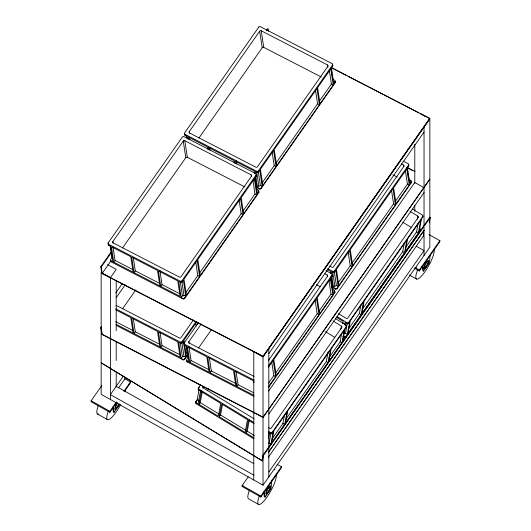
<?xml version="1.0" encoding="UTF-8"?>
<svg xmlns="http://www.w3.org/2000/svg" width="531" height="531" viewBox="0 0 531 531"><rect width="100%" height="100%" fill="white"/><g stroke="black" fill="none" stroke-linecap="round" stroke-linejoin="round"><path stroke-width="0.8" d="M198.82 401.177L198.866 401.602M271.779 480.747L270.963 488.766L265.088 497.149L264.352 496.731L263.675 492.011M430.137 255.517L429.4 262.732L423.526 271.109L422.789 270.697L422.112 265.971M253.871 438.798L196.092 403.699A1.029 0.936 10.4 0 1 195.72 403.301L195.607 402.903A1.248 1.135 10.4 0 1 195.8 402.246L197.227 399.531L198.992 389.907M195.972 401.33A1.248 1.135 10.4 0 0 195.773 401.987L195.886 402.385A1.029 0.936 10.4 0 0 196.264 402.783L198.103 403.905L200.459 391.068L198.614 389.946A1.029 0.936 10.4 0 1 198.236 389.548L198.129 389.15A1.248 1.135 10.4 0 1 198.322 388.493L200.393 384.862M196.092 403.699L196.264 402.783M198.614 389.946L198.78 389.031A1.029 0.936 10.4 0 1 198.408 388.632L198.295 388.234A1.248 1.135 10.4 0 1 198.488 387.577M200.685 391.825L200.977 390.225M199.025 404.463L201.375 391.626L220.73 403.381L218.374 416.218L199.025 404.463L200.287 402.671L202.338 391.44M202.842 388.181L203.141 386.561A1.248 1.135 10.4 0 0 202.942 387.225L203.054 387.617A1.029 0.936 10.4 0 0 203.433 388.022L254.249 418.886M219.296 416.775L221.646 403.938L247.453 419.616L245.096 432.446L219.296 416.775L220.557 414.983L222.615 403.752M253.818 437.743L246.019 433.011L248.369 420.174L254.044 423.619M246.019 433.011L247.28 431.218L249.331 419.981M261.989 460.523L262.958 455.24L429.771 217.252L430.236 217.531L429.267 222.814M430.236 217.531L263.416 455.518L262.414 461.021L101.195 362.846L262.453 460.802M268.347 434.092L268.64 432.486L270.485 433.608A1.029 0.936 10.4 0 0 271.029 433.767L271.46 433.701A1.248 1.135 10.4 0 0 272.031 433.269L273.292 431.477L270.943 444.314L269.682 446.106A1.248 1.135 10.4 0 1 269.111 446.538L268.679 446.604A1.029 0.936 10.4 0 1 268.394 446.558M268.427 438.719L269.609 432.3M270.485 433.608L270.651 432.692L268.54 431.404M268.394 443.724L268.686 443.617A1.122 1.022 10.4 0 0 269.098 443.193L270.863 433.568M272.038 433.269L272.204 432.353L346.378 326.538A1.248 1.135 10.4 0 0 346.57 325.875L346.458 325.476A1.029 0.936 10.4 0 0 346.086 325.078L335.512 318.66M272.084 438.931L282.93 423.466L284.543 414.638M281.941 428.617L284.769 424.581L287.118 411.751L273.923 430.581L271.573 443.418L272.516 442.071M285.93 419.178L326.299 361.591L328.065 351.96M328.769 361.81L331.125 348.973L344.32 330.143L341.971 342.98L340.125 341.858L341.599 333.84M340.842 329.326L341.433 326.087L332.964 320.943M342.78 323.817L343.218 321.408L336.13 317.1M344.619 324.932L345.064 322.529L346.902 323.644A1.029 0.936 10.4 0 0 347.447 323.804L347.885 323.737A1.248 1.135 10.4 0 0 348.455 323.306L349.71 321.514L347.36 334.351L346.106 336.143A1.248 1.135 10.4 0 1 345.528 336.574L345.097 336.641A1.029 0.936 10.4 0 1 344.553 336.481L343.325 335.738M344.705 329.559L343.969 333.568A0.903 0.823 10.4 0 0 344.513 333.787L345.104 333.66A1.122 1.022 10.4 0 0 345.515 333.229L347.281 323.605M345.435 325.549L346.026 322.337M342.601 342.083L344.951 329.247L346.205 327.454A1.248 1.135 10.4 0 0 346.404 326.791L346.292 326.399M343.398 339.747L343.564 338.831A1.029 0.936 10.4 0 1 343.942 339.229L344.048 339.628A1.248 1.135 10.4 0 1 343.929 340.165M345.913 325.994L346.086 325.078M345.847 337.172A1.248 1.135 10.4 0 1 345.362 337.49L344.931 337.557A1.029 0.936 10.4 0 1 344.387 337.397L344.553 336.481M346.205 327.454L346.378 326.538M346.902 323.644L347.075 322.729L337.205 316.735M346.106 336.143L345.933 337.066L420.107 231.244A1.248 1.135 10.4 0 0 420.3 230.58M348.455 323.313L348.621 322.39L422.795 216.575A1.248 1.135 10.4 0 0 422.988 215.911L422.882 215.52A1.029 0.936 10.4 0 0 422.503 215.115L412.64 209.128M348.502 328.974L359.348 313.502L360.961 304.681M361.193 314.624L363.543 301.787L350.341 320.618L347.991 333.455L361.193 314.624L359.348 313.502M362.348 309.221L402.717 251.628L404.191 243.603M404.562 252.749L406.912 239.912L364.166 300.891L361.817 313.728L404.562 252.749L402.717 251.628M417.26 219.363L417.851 216.13L410.091 211.411M405.233 248.043L416.55 231.901L418.016 223.876M418.388 233.016L420.744 220.179L407.542 239.016L405.193 251.847L418.388 233.016L416.55 231.901M419.815 229.79L419.981 228.874A1.029 0.936 10.4 0 1 420.36 229.273L420.466 229.664A1.248 1.135 10.4 0 1 420.273 230.328L420.107 231.244M420.273 230.328L419.019 232.12L421.368 219.283L422.795 216.575M258.796 27.088L184.622 132.909A1.248 1.089 -8.6 0 0 184.43 133.553L184.542 133.918A1.029 0.896 -8.6 0 0 184.914 134.277L256.792 171.314A1.029 0.896 -8.6 0 0 257.336 171.433L257.767 171.34A1.248 1.089 -8.6 0 0 258.338 170.896L332.512 65.074A1.248 1.089 -8.6 0 0 332.705 64.43L332.598 64.059A1.029 0.896 -8.6 0 0 332.22 63.7L260.349 26.669A1.029 0.896 -8.6 0 0 259.798 26.55L259.367 26.643A1.248 1.089 -8.6 0 0 258.796 27.088M108.205 242.826L182.379 137.005A1.248 1.089 -8.6 0 1 182.949 136.56L183.381 136.467A1.029 0.896 -8.6 0 1 183.925 136.586L255.803 173.624A1.029 0.896 -8.6 0 1 256.174 173.982L256.287 174.347A1.248 1.089 -8.6 0 1 256.088 174.991L181.921 280.813A1.248 1.089 -8.6 0 1 181.35 281.257L180.912 281.35A1.029 0.896 -8.6 0 1 180.367 281.231L108.497 244.194A1.029 0.896 -8.6 0 1 108.118 243.842L108.012 243.47A1.248 1.089 -8.6 0 1 108.205 242.826L108.37 243.928A1.248 1.089 -8.6 0 0 108.178 244.572L108.291 244.944A1.029 0.896 -8.6 0 0 108.663 245.302L110.508 246.251L112.857 261.73L111.019 260.781A1.029 0.896 -8.6 0 1 110.64 260.422L110.534 260.051A1.248 1.089 -8.6 0 1 110.727 259.407L111.981 257.615L110.123 245.395M189.275 131.642L259.672 31.203A1.248 1.089 -8.6 0 1 260.25 30.758L260.681 30.665A1.029 0.896 -8.6 0 1 261.225 30.785L327.567 64.968A1.029 0.896 -8.6 0 1 327.946 65.326L328.052 65.698A1.248 1.089 -8.6 0 1 327.859 66.342L257.462 166.78A1.248 1.089 -8.6 0 1 256.891 167.225L256.453 167.318A1.029 0.896 -8.6 0 1 255.909 167.199L189.567 133.016A1.029 0.896 -8.6 0 1 189.189 132.657L189.082 132.285A1.248 1.089 -8.6 0 1 189.275 131.642L189.514 133.221M183.826 140.675L184.264 140.582A1.029 0.896 -8.6 0 1 184.808 140.702L251.15 174.885A1.029 0.896 -8.6 0 1 251.528 175.243L251.634 175.615A1.248 1.089 -8.6 0 1 251.442 176.259L181.044 276.697A1.248 1.089 -8.6 0 1 180.467 277.142L180.036 277.235A1.029 0.896 -8.6 0 1 179.491 277.122L113.149 242.932A1.029 0.896 -8.6 0 1 112.771 242.574L112.665 242.202A1.248 1.089 -8.6 0 1 112.857 241.559L183.255 141.12A1.248 1.089 -8.6 0 1 183.826 140.675M331.875 67.782L429.844 118.513L263.024 356.493L101.773 273.399L100.764 266.768L111.225 251.853M266.157 30.818L267.584 28.78L268.042 29.019L268.407 31.409M110.747 261.166L102.198 273.372L101.229 267.007L111.205 252.769M267.093 30.373L268.042 29.019M198.926 138.04L262.195 47.783A1.248 1.089 -8.6 0 1 262.765 47.339L263.197 47.246A1.029 0.896 -8.6 0 1 263.748 47.365L321.242 76.995M122.508 247.964L185.777 157.7A1.248 1.089 -8.6 0 1 186.348 157.256L186.779 157.163A1.029 0.896 -8.6 0 1 187.324 157.282L244.824 186.912M113.78 262.201L111.43 246.729L130.779 256.699L133.128 272.171L113.78 262.201L115.041 260.409L113.057 247.38M110.408 399.491L110.408 277.686L116.209 269.409L107.674 264.617M115.811 292.873L122.469 283.375M116.183 297.712L125.223 284.815M134.051 272.649L131.701 257.17L157.501 270.465L159.851 285.943L134.051 272.649L135.312 270.856L133.327 257.82M263.024 417.393L429.805 179.146L263.024 417.393L101.773 334.298L100.764 327.667L101.72 326.313M122.508 308.863L135.83 289.86M160.774 286.421L158.424 270.943L177.772 280.912L180.122 296.391L160.774 286.421L162.035 284.623L159.931 270.777M134.051 333.548L131.701 318.076L157.501 331.371L159.851 346.843L134.051 333.548L135.312 331.756L133.327 318.719M116.408 402.936L109.864 412.275L91.133 401.755L91.133 400.786L101.886 385.446M255.484 173.889L255.112 171.473L256.958 172.422A1.029 0.896 -8.6 0 0 257.502 172.535L257.933 172.449A1.248 1.089 -8.6 0 0 258.504 171.998L259.765 170.205L262.214 186.341L260.96 188.14A1.248 1.089 -8.6 0 1 260.389 188.585L259.951 188.678A1.029 0.896 -8.6 0 1 259.407 188.558L257.568 187.609L255.849 176.312M332.764 65.167L332.871 65.539A1.248 1.089 -8.6 0 1 332.678 66.183L331.424 67.975L333.773 83.453L335.028 81.655A1.248 1.089 -8.6 0 0 335.227 81.011L335.114 80.646A1.029 0.896 -8.6 0 0 334.736 80.287L332.897 79.338L332.645 77.705M182.087 281.915L183.348 280.122L185.797 296.265L184.542 298.057A1.248 1.089 -8.6 0 1 183.965 298.502L183.534 298.595A1.029 0.896 -8.6 0 1 182.989 298.475L181.144 297.526L178.695 281.39L180.54 282.339A1.029 0.896 -8.6 0 0 181.084 282.459L181.516 282.366A1.248 1.089 -8.6 0 0 182.087 281.915L181.921 280.813M256.188 174.878A1.029 0.896 -8.6 0 1 256.34 175.084L256.453 175.456A1.248 1.089 -8.6 0 1 256.261 176.1L255.006 177.892L257.356 193.37L258.61 191.578A1.248 1.089 -8.6 0 0 258.803 190.928L258.697 190.563A1.029 0.896 -8.6 0 0 258.318 190.204L256.473 189.255L256.227 187.622M123.351 376.154L110.408 394.619L253.778 475.106M257.568 187.609L258.823 185.817L256.738 172.097M181.144 297.526L182.405 295.734L180.321 282.014M118.592 387.816L125.734 377.627M261.942 183.155L274.202 165.665L272.118 151.946M275.781 163.415L317.571 103.791L315.487 90.071M319.616 100.877L331.404 84.057L329.32 70.344M185.525 293.072L197.784 275.582L195.7 261.863M199.364 273.332L241.154 213.708L239.069 199.988M242.727 211.464L254.986 193.981L252.902 180.261M276.047 166.615L262.845 185.445L260.396 169.309L273.591 150.479L276.047 166.615L274.202 165.665M319.416 104.74L276.671 165.718L274.222 149.583L316.967 88.597L319.416 104.74L317.571 103.791M333.249 85.013L320.047 103.844L317.591 87.701L330.793 68.871L333.249 85.013L331.404 84.057M256.546 187.489L259.48 189.003A1.029 0.896 -8.6 0 0 260.024 189.116L260.455 189.029A1.248 1.089 -8.6 0 0 261.026 188.578L335.2 82.763A1.248 1.089 -8.6 0 0 335.393 82.119L335.28 81.747A1.029 0.896 -8.6 0 0 334.908 81.389M199.623 276.532L186.427 295.369L183.972 279.226L197.174 260.396L199.623 276.532L197.784 275.582M242.999 214.657L200.253 275.635L197.804 259.5L240.543 198.521L242.999 214.657L241.154 213.708M256.825 194.93L243.629 213.761L241.174 197.618L254.376 178.788L256.825 194.93L254.986 193.981M110.72 260.894A1.248 1.089 -8.6 0 0 110.7 261.159L110.806 261.524A1.029 0.896 -8.6 0 0 111.185 261.883L183.056 298.92A1.029 0.896 -8.6 0 0 183.6 299.039L184.031 298.946A1.248 1.089 -8.6 0 0 184.609 298.495L258.783 192.68A1.248 1.089 -8.6 0 0 258.975 192.036L258.862 191.664M109.864 412.275L109.864 411.299L116.408 401.967M123.889 391.294L130.427 381.962L124.666 378.729M124.354 391.606L130.427 382.937L130.427 381.962M112.678 407.237L113.355 411.963L114.085 412.375L119.508 404.642M160.774 347.32L158.424 331.842L177.772 341.811L180.122 357.29L160.774 347.32L162.035 345.522L160.05 332.492M193.41 319.954L181.044 337.597A1.248 1.089 -8.6 0 1 180.467 338.048L180.036 338.134A1.029 0.896 -8.6 0 1 179.491 338.021L116.097 305.352M115.831 308.876L180.367 342.13A1.029 0.896 -8.6 0 0 180.912 342.249L181.35 342.156A1.248 1.089 -8.6 0 0 181.921 341.712L196.185 321.361M182.087 342.814L183.348 341.021L185.797 357.164L184.542 358.956A1.248 1.089 -8.6 0 1 183.965 359.407L183.534 359.494A1.029 0.896 -8.6 0 1 182.989 359.381L181.144 358.425L178.695 342.289L180.54 343.238A1.029 0.896 -8.6 0 0 181.084 343.358L181.516 343.265A1.248 1.089 -8.6 0 0 182.087 342.814L181.921 341.712M196.702 321.965L183.972 340.125L184.463 343.351M254.19 380.169L184.516 344.267A1.029 0.896 -8.6 0 1 184.138 343.909L184.031 343.544A1.248 1.089 -8.6 0 1 184.224 342.9L198.488 322.549M254.037 376.433L189.169 343.006A1.029 0.896 -8.6 0 1 188.79 342.648L188.684 342.276A1.248 1.089 -8.6 0 1 188.877 341.632L201.242 323.99M181.144 358.425L182.405 356.633L180.321 342.913M185.525 353.971L187.41 351.283M187.841 354.25L186.427 356.268L184.708 344.971M116.316 325.43L183.056 359.819A1.029 0.896 -8.6 0 0 183.6 359.938L184.031 359.845A1.248 1.089 -8.6 0 0 184.609 359.394L187.934 354.648M198.528 348.037L211.371 329.711M189.799 362.275L187.45 346.803L206.798 356.772L209.148 372.244L189.799 362.275L191.06 360.483L188.956 346.637M198.322 388.493L199.576 386.694M210.07 372.722L207.721 357.244L233.521 370.538L235.87 386.017L210.07 372.722L211.331 370.93L209.347 357.894M195.8 402.246L197.227 400.208M207.276 390.816L208.703 388.778M253.991 395.356L236.793 386.495L238.054 384.696L236.069 371.667M263.024 356.493L429.805 118.247M263.024 485.168L263.024 356.925L429.844 118.937L429.844 247.18L263.024 485.168L101.155 394.301L101.155 272.496L110.408 277.686M268.832 353.513L424.037 132.086M268.474 360.483L327.461 276.332A1.248 1.089 -8.6 0 0 327.654 275.689L327.547 275.317A1.029 0.896 -8.6 0 0 327.169 274.958L324.959 273.823M327.673 268.746L332.811 271.387A1.029 0.896 -8.6 0 0 333.355 271.507L333.787 271.414A1.248 1.089 -8.6 0 0 334.357 270.963L408.531 165.148A1.248 1.089 -8.6 0 0 408.724 164.504L408.611 164.132A1.029 0.896 -8.6 0 0 408.239 163.774L403.102 161.132M268.401 365.959L332.114 275.065A1.248 1.089 -8.6 0 0 332.306 274.421L332.194 274.056A1.029 0.896 -8.6 0 0 331.822 273.697L325.954 270.671M331.503 273.963L331.132 271.547L332.977 272.496A1.029 0.896 -8.6 0 0 333.521 272.609L333.953 272.522A1.248 1.089 -8.6 0 0 334.523 272.071L335.784 270.279L338.234 286.415L337.046 288.652A1.248 1.089 -8.6 0 1 336.475 289.103L336.043 289.189A1.029 0.896 -8.6 0 1 335.492 289.076L331.829 287.185M408.624 165.035A1.029 0.896 -8.6 0 1 408.784 165.241L408.89 165.612A1.248 1.089 -8.6 0 1 408.697 166.256L407.443 168.048L409.793 183.52L411.047 181.728A1.248 1.089 -8.6 0 0 411.246 181.084L411.133 180.713A1.029 0.896 -8.6 0 0 410.755 180.361L408.916 179.412L408.047 173.71M268.48 367.193L273.193 360.469L275.642 376.605L268.573 386.694M332.101 274.872A1.029 0.896 -8.6 0 1 332.36 275.158L332.472 275.529A1.248 1.089 -8.6 0 1 332.28 276.173L331.025 277.965L333.375 293.444L334.63 291.645A1.248 1.089 -8.6 0 0 334.822 291.001L334.716 290.636A1.029 0.896 -8.6 0 0 334.338 290.278L332.492 289.329L332.121 286.886M336.979 288.207A1.248 1.089 -8.6 0 1 336.408 288.658L335.97 288.751A1.029 0.896 -8.6 0 1 335.426 288.632L333.587 287.683L334.842 285.89L332.758 272.171M337.962 283.229L350.221 265.739L348.137 252.019M351.801 263.489L393.59 203.864L391.506 190.144M395.164 201.621L407.423 184.131L405.339 170.418M268.613 383.057L273.804 375.656L271.719 361.936M275.854 372.729L317.173 313.781L315.089 300.061M318.746 311.538L331.005 294.055L328.921 280.335M352.066 266.688L338.864 285.519L336.415 269.383L349.61 250.552L352.066 266.688L350.221 265.739M395.436 204.813L352.69 265.792L350.241 249.65L392.986 188.671L395.436 204.813L393.59 203.864M409.268 185.08L396.066 203.917L393.61 187.775L406.812 168.944L409.268 185.08L407.423 184.131M337.046 288.652L411.22 182.837A1.248 1.089 -8.6 0 0 411.412 182.193L411.299 181.821M319.018 314.73L276.273 375.709L273.823 359.573L316.562 298.588L319.018 314.73L317.173 313.781M332.844 295.004L319.649 313.834L317.193 297.692L330.395 278.861L332.844 295.004L331.005 294.055M268.235 387.716L334.795 292.754A1.248 1.089 -8.6 0 0 334.995 292.11L334.882 291.738M268.626 391.022L414.791 182.491L424.037 187.689M268.832 413.988L424.037 192.561M418.143 217.584L347.745 318.023A1.248 1.135 10.4 0 1 347.174 318.454L346.736 318.52A1.029 0.936 10.4 0 1 346.192 318.361L338.433 313.642M328.815 358L340.125 341.858M273.458 440.723L280.999 429.964M291.101 415.554L285.399 423.685L287.749 410.855L330.494 349.869L328.145 362.706L326.299 361.591M292.05 414.2L299.643 403.361M300.599 402.007L303.447 397.938M304.396 396.584L313.423 383.714M314.372 382.353L327.196 364.06M329.24 361.14L332.067 357.104M333.017 355.757L341.028 344.327M343.019 341.486L343.856 340.291M277.102 464.306L281.43 466.729L281.43 467.705L260.867 497.043L242.136 486.529L242.136 485.553L248.209 476.884M242.136 486.529L243.065 485.195M268.255 452.525L424.037 230.275M268.586 452.206L423.997 230.494M268.255 457.397L423.466 235.963L423.466 231.091M268.832 472.019L424.037 250.586L416.211 246.198M260.867 497.043L260.867 496.067L281.43 466.729M414.26 268.175L419.304 271.009L419.304 270.033L439.867 240.696L429.061 234.629M419.304 271.009L439.867 241.671L439.867 240.696M332.652 68.426L346.637 75.634M348.11 76.391L367.253 86.261M368.726 87.018L382.718 94.226M384.192 94.983L418.8 112.818M420.267 113.574L429.844 118.513M401.376 163.9L403.587 165.041A1.029 0.896 -8.6 0 1 403.965 165.4L404.071 165.772A1.248 1.089 -8.6 0 1 403.879 166.415L333.481 266.854A1.248 1.089 -8.6 0 1 332.91 267.299L332.472 267.392A1.029 0.896 -8.6 0 1 331.928 267.272L329.718 266.131M406.978 167.384L415.076 171.553M407.755 168.028L412.906 170.683M392.84 174.785L397.261 177.069M184.722 134.131A1.248 1.089 -8.6 0 0 184.596 134.655L184.708 135.027A1.029 0.896 -8.6 0 0 185.087 135.385L186.925 136.334L187.297 138.777M258.292 171.679L260.376 185.392L262.214 186.341M327.348 269.589L330.209 271.069L330.581 273.511M334.311 271.753L336.395 285.466L338.234 286.415M316.416 284.702L320.107 286.601M181.867 281.596L183.952 295.316L185.797 296.265M115.041 260.409L132.956 269.642M135.312 270.856L159.639 283.388M162.035 284.623L179.949 293.855M100.764 266.768L101.229 267.007M101.733 273.133L262.984 356.228M273.804 375.656L275.642 376.605M115.731 309.845L130.779 317.598L133.128 333.076L115.931 324.209M184.224 342.9L184.39 344.002A1.248 1.089 -8.6 0 0 184.197 344.646L184.31 345.017A1.029 0.896 -8.6 0 0 184.682 345.376L186.527 346.325L188.877 361.803L187.038 360.854A1.029 0.896 -8.6 0 1 186.66 360.496L186.554 360.124A1.248 1.089 -8.6 0 1 186.746 359.48L188.001 357.688L186.268 346.285M181.867 342.495L183.952 356.215L185.797 357.164M115.758 321.68L132.956 330.541M135.312 331.756L159.639 344.287M162.035 345.522L179.949 354.754M191.06 360.483L208.975 369.715M211.331 370.93L236.395 383.847M238.054 384.696L253.818 392.821M186.912 360.582A1.248 1.089 -8.6 0 0 186.72 361.226L186.826 361.598A1.029 0.896 -8.6 0 0 187.204 361.956L253.944 396.345M100.764 327.667L101.229 327.906L102.198 334.271M101.733 334.039L262.984 417.127M421.302 114.145L425.57 116.541M419.198 228.695L421.329 229.896M414.976 267.611L419.304 270.033M409.368 275.031L416.503 279.034M263.024 356.925L253.778 351.728L253.778 479.978M116.209 386.342L253.818 463.59M91.133 400.786L109.864 411.299M242.136 485.553L260.867 496.067M97.478 414.007L107.461 419.616M258.497 504.404L248.508 498.795A17.331 4.109 -60.7 0 1 249.464 490.1M402.631 222.164L411.804 227.739M345.515 333.236L347.36 334.351M342.98 336.541L344.387 337.397M325.503 331.696L334.676 337.271M282.93 423.466L284.769 424.581M268.361 427.462L269.775 428.318A1.029 0.936 10.4 0 0 270.319 428.477L270.75 428.417A1.248 1.135 10.4 0 0 271.321 427.986L341.725 327.547A1.248 1.135 10.4 0 0 341.918 326.884L341.811 326.492A1.029 0.936 10.4 0 0 341.433 326.087M198.78 389.031L253.745 422.417M197.227 399.531L199.072 400.653M269.098 443.193L270.943 444.314M200.287 402.671L218.945 414.001M220.557 414.983L245.661 430.229M247.28 431.218L254.362 435.52M262.958 455.24L263.416 455.518M408.531 165.148L408.697 166.256M410.755 180.361L410.928 181.463M411.047 181.728L411.22 182.837M407.058 167.192L407.304 168.818M407.556 170.451L407.801 172.077M403.587 165.041L403.825 166.621M332.512 65.074L332.678 66.183M335.028 81.655L335.2 82.763M331.165 67.935L331.41 69.561M331.656 71.187L331.908 72.82M332.154 74.446L332.399 76.079M327.567 64.968L327.926 67.337M334.357 270.969L334.523 272.071M332.811 271.387L332.977 272.496M335.426 288.632L335.492 289.076M332.114 275.065L332.28 276.173M334.63 291.645L334.795 292.754M334.338 290.278L334.503 291.38M331.749 275.576L333.587 287.683M331.078 276.77L332.565 286.548M330.64 277.109L330.886 278.735M331.132 280.368L331.384 281.994M331.629 283.627L331.875 285.253M327.169 274.958L327.408 276.538M261.225 30.785L263.741 47.365M259.672 31.203L262.195 47.783M258.338 170.896L258.504 171.998M260.96 188.14L261.026 188.578M256.792 171.314L256.958 172.422M259.407 188.558L259.48 189.003M256.095 174.991L256.261 176.1M258.61 191.578L258.783 192.68M258.318 190.204L258.484 191.306A1.029 0.896 -8.6 0 1 258.703 191.465M254.561 173.438L254.196 170.995L234.841 161.026L235.213 163.468M255.185 177.513L256.546 186.474M254.741 177.852L255.484 182.737M255.736 184.37L255.982 185.996M251.15 174.885L251.389 176.465M236.348 160.86L236.839 164.119M234.29 162.99L233.919 160.548L208.119 147.253L208.491 149.696M254.037 382.619L253.791 380.986L234.443 371.016L236.793 386.495M209.752 147.903L210.123 150.346M207.568 149.224L207.196 146.782L187.848 136.806L188.22 139.255M189.481 137.456L189.846 139.905M186.547 135.478L186.919 137.921M184.914 134.277L185.087 135.385M184.808 140.702L187.324 157.282M183.255 141.12L185.777 157.7M197.419 322.908L197.665 324.521M195.7 322.768L196.191 325.994M184.542 298.057L184.609 298.495M180.367 281.231L180.54 282.339M182.989 298.475L183.056 298.92M188.877 341.632L189.116 343.212M184.516 344.267L184.682 345.376M187.038 360.854L187.204 361.956M184.542 358.956L184.609 359.401M180.367 342.13L180.54 343.238M182.989 359.381L183.056 359.819M112.857 241.559L113.096 243.138M108.497 244.194L108.663 245.302M111.019 260.781L111.185 261.883M422.736 265.6L423.526 271.109M264.299 491.633L265.088 497.149M113.295 406.865L114.085 412.375M424.037 127.214L424.037 225.675M424.037 227.328L424.037 255.464M416.477 267.139L416.477 267.524M414.791 144.359L414.791 183.248M414.791 205.59L414.791 211.378M274.706 469.391L274.706 469.776M268.832 348.641L268.832 476.891M116.209 281.012L116.209 330.727M116.209 341.499L116.209 360.556M116.209 372.158L116.209 387.072M434.126 249.869A17.331 4.109 -60.7 0 1 422.649 274.759A17.331 4.109 -60.7 0 1 417.671 269.695M422.988 268.102A4.779 1.135 -60.7 0 1 422.477 267.81M260.376 185.392A1.122 0.976 -8.6 0 1 259.958 185.83L259.367 185.989A0.903 0.783 -8.6 0 1 258.823 185.817M183.952 295.316A1.122 0.976 -8.6 0 1 183.54 295.747L182.949 295.906A0.903 0.783 -8.6 0 1 182.405 295.734M270.651 432.692A1.029 0.936 10.4 0 0 271.202 432.851L271.633 432.785A1.248 1.135 10.4 0 0 272.204 432.353M347.075 322.729A1.029 0.936 10.4 0 0 347.619 322.888L348.051 322.821A1.248 1.135 10.4 0 0 348.621 322.39M418.143 217.584A1.248 1.135 10.4 0 0 418.342 216.927L418.229 216.529A1.029 0.936 10.4 0 0 417.851 216.13M422.63 217.491A1.248 1.135 10.4 0 0 422.822 216.827L422.709 216.436A1.029 0.936 10.4 0 0 422.45 216.117M336.395 285.466A1.122 0.976 -8.6 0 1 335.977 285.904L335.386 286.063A0.903 0.783 -8.6 0 1 334.842 285.89M183.952 356.215A1.122 0.976 -8.6 0 1 183.54 356.646L182.949 356.805A0.903 0.783 -8.6 0 1 182.405 356.633M276.153 475.291A17.331 4.109 -60.7 0 1 264.836 499.943A17.331 4.109 -60.7 0 1 259.447 495.702M119.263 403.673A4.779 1.135 -60.7 0 1 114.902 409.394A4.779 1.135 -60.7 0 1 117.597 402.631M125.124 390.504A17.331 4.109 -60.7 0 1 125.19 391.765M120.564 404.708A17.331 4.109 -60.7 0 1 109.2 419.437A17.331 4.109 -60.7 0 1 108.417 410.914M98.673 414.054A17.331 4.109 -60.7 0 1 98.434 405.312M118.705 404.104A3.451 0.816 -60.7 0 1 115.559 408.239A3.451 0.816 -60.7 0 1 117.504 403.354M425.908 267.199A4.779 1.135 -60.7 0 0 428.577 260.455A4.779 1.135 -60.7 0 0 424.209 266.21A4.779 1.135 -60.7 0 0 425.908 267.199M426.001 266.482A3.451 0.816 -60.7 0 0 427.926 261.61A3.451 0.816 -60.7 0 0 424.773 265.772A3.451 0.816 -60.7 0 0 426.001 266.482M267.909 492.602A4.779 1.135 -60.7 0 0 270.604 485.838A4.779 1.135 -60.7 0 0 266.243 491.567A4.779 1.135 -60.7 0 0 267.909 492.602M268.009 491.879A3.451 0.816 -60.7 0 0 269.954 486.993A3.451 0.816 -60.7 0 0 266.801 491.129A3.451 0.816 -60.7 0 0 268.009 491.879"/></g></svg>
